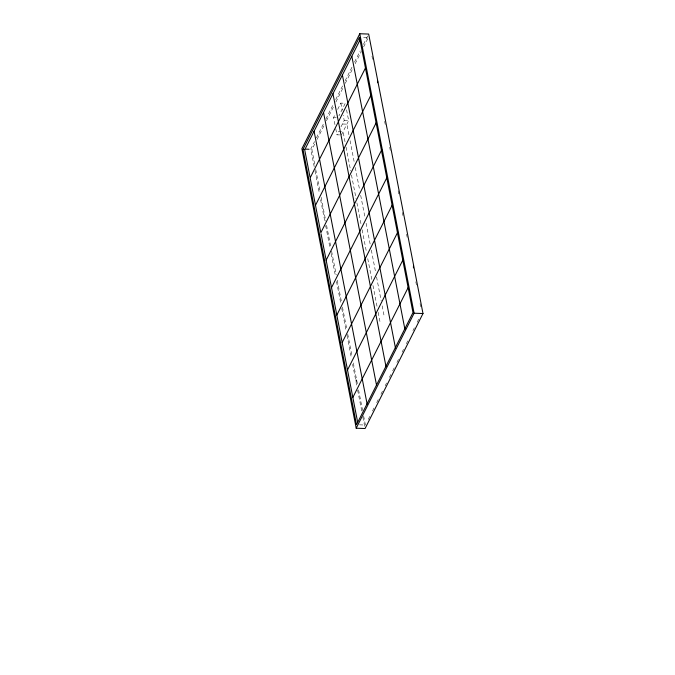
<?xml version="1.0" encoding="UTF-8"?>
<svg xmlns="http://www.w3.org/2000/svg" width="675" height="675" viewBox="0 0 675 675"><rect width="100%" height="100%" fill="white"/><g stroke="black" fill="none" stroke-linecap="round" stroke-linejoin="round"><path stroke-width="0.51" stroke-dasharray="3.38 2.53" d="M314.196 166.657L310.77 149.057L314.533 141.581M316.423 137.835L323.949 122.875M325.831 119.137L333.366 104.178M335.72 99.503L342.782 85.48M345.127 80.806L352.662 65.846M354.544 62.108L360.197 50.887M363.488 44.339L368.668 34.062M314.702 164.185L311.892 149.698L314.71 144.087M317.064 139.413L324.591 124.462M326.472 120.724L333.998 105.764M335.888 102.026L343.415 87.075M345.296 83.337L352.823 68.386M355.177 63.712L361.294 51.562M363.648 46.887L368.348 37.538L362.424 37.336M334.969 124.639L333.585 117.501L335.399 113.906M337.669 109.401L340.841 103.098L345.279 103.258L338.934 115.855M339.618 134.916L336.952 134.823L338.622 131.515L343.06 131.667L345.271 143.024M340.985 126.816L344.208 120.42L343.212 115.324M341.398 134.975L348.646 120.572L346.469 109.367M368.238 419.437L370.583 414.762M372.465 411.024L374.819 406.35M376.701 402.612L379.055 397.938M380.936 394.2L383.29 389.526M385.172 385.788L386.581 382.987M389.407 377.376L390.817 374.574M392.698 370.837L395.052 366.162M396.934 362.424L399.288 357.75M402.114 352.148L403.523 349.338M406.342 343.735L407.759 340.926M412.931 330.649L414.34 327.848M417.167 322.237L419.521 317.562M333.585 117.501L336.251 117.593M344.208 120.42L348.646 120.572M342.402 123.989L346.849 124.149L349.059 135.506M305.834 148.888L310.77 149.057M305.961 149.487L311.892 149.698M359.488 424.837L365.411 425.039L363.597 415.724M371.976 56.177L372.575 59.282M384.649 121.39L385.248 124.495M389.677 147.268L390.285 150.373M398.132 190.747L398.731 193.852M402.351 212.482L402.958 215.587M406.578 234.217L407.185 237.322M415.834 281.838L416.441 284.943M420.061 303.573L420.668 306.678M350.063 140.662L354.476 163.375M355.278 167.51L359.691 190.223M360.695 195.387L365.108 218.093M366.112 223.256L370.33 244.941M371.334 250.104L375.747 272.818M376.549 276.944L381.164 300.687M382.168 305.851L384.176 316.178M340.841 103.098L342.225 110.236M346.073 147.158L350.688 170.902M351.489 175.028L356.105 198.779M356.906 202.905L361.327 225.619M362.129 229.745L366.542 252.458M367.748 258.66L372.161 281.365M372.963 285.5L377.182 307.184M378.177 312.339L380.388 323.696M335.762 128.714L336.952 134.823M315.714 169.366L320.136 192.139M321.14 197.311L325.772 221.122M326.573 225.256L330.801 246.999M331.611 251.142L336.234 274.944M337.238 280.125L341.668 302.898M342.47 307.032L346.899 329.813M347.701 333.948L352.131 356.721M353.337 362.931L357.767 385.703M358.568 389.846L362.593 410.552M314.997 170.792L319.427 193.565M320.633 199.775L324.852 221.51M325.662 225.653L330.083 248.425M331.096 253.597L335.517 276.37M336.521 281.543L340.951 304.315M341.752 308.458L346.182 331.231M346.984 335.374L351.413 358.138M352.62 364.348L356.847 386.092M357.649 390.226L361.876 411.961M362.88 417.142L364.694 426.457M355.978 380.396C356.265 383.51 356.923 378.059 355.978 380.396"/><path stroke-width="1.01" d="M377.646 82.772L377.654 81.177M359.775 33.75L301.885 148.745L356.206 428.22L365.091 428.524L422.989 313.529L368.668 34.062L359.775 33.75L414.104 313.217L356.206 428.22M302.999 149.386L359.463 37.235L412.982 312.584L356.527 424.735L302.999 149.386L304.973 149.453M360.323 39.369L304.712 149.833L309.96 176.842M365.302 68.302L310.154 177.837L320.827 232.74L376.439 122.268M315.487 205.293L371.107 94.821M326.16 260.196L381.78 149.723M331.501 287.643L387.113 177.179M336.833 315.098L392.453 204.626M342.174 342.554L397.786 232.082M347.507 370.001L403.118 259.529M352.839 397.457L408.459 286.985M413.446 267.899L413.454 266.068M414.104 313.217L422.989 313.529M351.835 56.236L404.907 329.273M342.394 74.984L395.466 348.022M332.961 93.724L386.032 366.761M323.519 112.472L376.599 385.509M314.086 131.22L367.158 404.257M321.022 233.761L357.59 421.858"/></g></svg>
